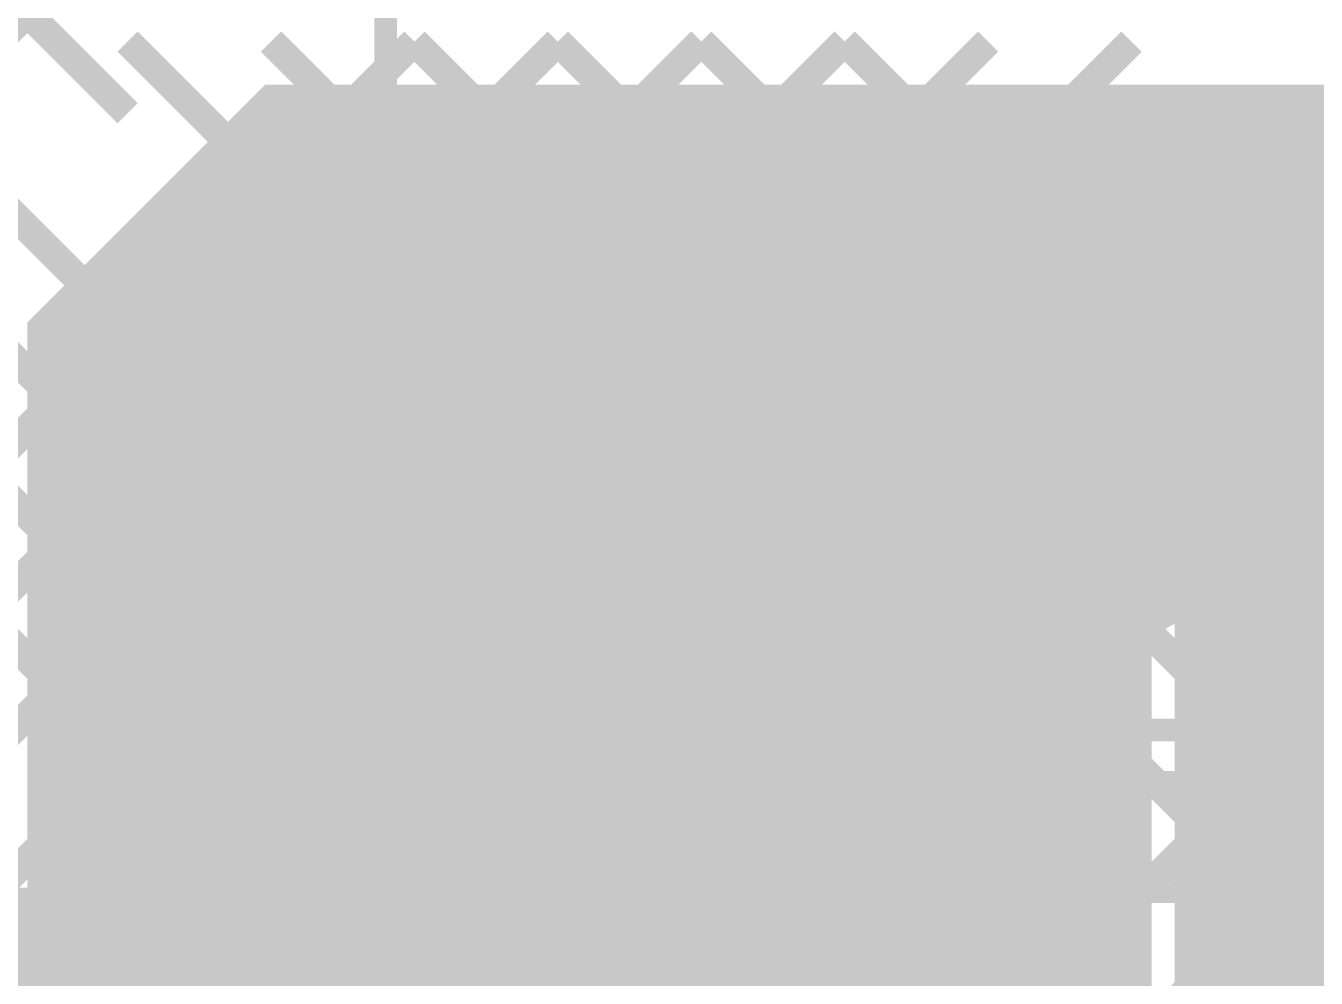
# Model space of a CAD drawing. Extents: x -5 to 112, y -62 to 71.
# Drawn here: x 10.53 to 21.96, y 7.58 to 16.01 of the extents above; entities that cross this region are included whole.
import ezdxf

# ---------------------------------------------------------------- set-up
doc = ezdxf.new("R2010")
doc.units = 0
doc.header["$MEASUREMENT"] = 0
doc.layers.get('0').update_dxf_attribs({"linetype": 'CONTINUOUS'})
for name, color, linetype in [('25-336-0_BOT', 7, 'CONTINUOUS'), ('25-336-0_DRD', 7, 'CONTINUOUS'), ('25-336-0_DRL', 2, 'CONTINUOUS'), ('25-336-0_IN1', 4, 'CONTINUOUS'), ('25-336-0_IN2', 3, 'CONTINUOUS'), ('25-336-0_SMB', 5, 'CONTINUOUS'), ('25-336-0_SMT', 10, 'CONTINUOUS'), ('25-336-0_SPT', 14, 'CONTINUOUS'), ('25-336-0_SST', 9, 'CONTINUOUS'), ('25-336-0_TOP', 12, 'CONTINUOUS'), ('THRUHOLE_TAP', 8, 'CONTINUOUS')]:
    doc.layers.add(name, color=color, linetype=linetype)

# ---------------------------------------------------------------- blocks, each defined once
blk = doc.blocks.new('ROUND_58')
at = {"const_width": 0.35052}
blk.add_lwpolyline([(-0.17526, 0, 1), (0.17526, 0, 1)], format="xyb", close=True, dxfattribs=at)
blk = doc.blocks.new('ROUND_79')
at = {"const_width": 0.10033}
blk.add_lwpolyline([(-0.050164, 0, 1), (0.050164, 0, 1)], format="xyb", close=True, dxfattribs=at)
blk = doc.blocks.new('RECTANGLE_36')
blk.add_solid([(2.49936, 1.69926), (2.49936, -1.69926), (-2.49936, 1.69926), (-2.49936, -1.69926)])
blk = doc.blocks.new('ROUND_73')
at = {"const_width": 0.10033}
blk.add_lwpolyline([(-0.050164, 0, 1), (0.050164, 0, 1)], format="xyb", close=True, dxfattribs=at)

msp = doc.modelspace()

# ---------------------------------------------------------------- linework, layer by layer
at = {"layer": '25-336-0_BOT', "const_width": 0.254}
for points in [[(12.192, 17.907), (7.747, 13.462), (7.747, -3.81), (4.318, -3.81)], [(19.558, 15.367), (12.7, 15.367), (10.668, 13.335), (10.668, 9.398)], [(12.7254, 15.367), (12.7254, 9.271)], [(12.954, 15.367), (12.954, 9.271)], [(13.1826, 15.367), (13.1826, 9.271)], [(13.4112, 15.367), (13.4112, 9.271)], [(13.6398, 15.367), (13.6398, 9.271)], [(13.8684, 15.367), (13.8684, 9.271)], [(14.097, 15.367), (14.097, 9.271)], [(14.3256, 15.367), (14.3256, 9.271)], [(14.5542, 15.367), (14.5542, 9.271)], [(14.7828, 15.367), (14.7828, 9.271)], [(15.0114, 15.367), (15.0114, 9.271)], [(15.24, 15.367), (15.24, 9.271)], [(15.4686, 15.367), (15.4686, 9.271)], [(15.6972, 15.367), (15.6972, 9.271)], [(15.9258, 15.367), (15.9258, 9.271)], [(16.1544, 15.367), (16.1544, 9.271)], [(16.383, 15.367), (16.383, 9.271)], [(16.6116, 15.367), (16.6116, 9.271)], [(16.8402, 15.367), (16.8402, 9.271)], [(17.0688, 15.367), (17.0688, 9.271)], [(17.2974, 15.367), (17.2974, 9.271)], [(17.526, 15.367), (17.526, 9.271)], [(17.7546, 15.367), (17.7546, 9.271)], [(17.9832, 15.367), (17.9832, 9.271)], [(18.2118, 15.367), (18.2118, 9.271)], [(18.4404, 15.367), (18.4404, 9.271)], [(18.669, 15.367), (18.669, 9.271)], [(18.8976, 15.367), (18.8976, 9.271)], [(19.1262, 15.367), (19.1262, 9.271)], [(19.3548, 15.367), (19.3548, 9.271)], [(19.558, 15.367), (19.558, 9.271)], [(32.512, 15.367), (20.828, 15.367), (20.828, 7.874)], [(21.0566, 15.367), (21.0566, 7.747)], [(21.2852, 15.367), (21.2852, 7.747)], [(21.5138, 15.367), (21.5138, 7.747)], [(21.7424, 15.367), (21.7424, 7.747)], [(21.971, 15.367), (21.971, 7.747)], [(19.558, 15.2146), (12.5476, 15.2146)], [(32.512, 15.2908), (20.828, 15.2908)], [(12.4968, 15.1638), (12.4968, 9.271)], [(19.558, 14.986), (12.319, 14.986)], [(32.512, 15.0622), (20.828, 15.0622)], [(12.2682, 14.9352), (12.2682, 9.271)], [(19.558, 14.7574), (12.0904, 14.7574)], [(32.512, 14.8336), (20.828, 14.8336)], [(12.0396, 14.7066), (12.0396, 9.271)], [(19.558, 14.5288), (11.8618, 14.5288)], [(32.512, 14.605), (20.828, 14.605)], [(11.811, 14.478), (11.811, 9.271)], [(19.558, 14.3002), (11.6332, 14.3002)], [(32.512, 14.3764), (20.828, 14.3764)], [(11.5824, 14.2494), (11.5824, 9.271)], [(19.558, 14.0716), (11.4046, 14.0716)], [(32.512, 14.1478), (20.828, 14.1478)], [(11.3538, 14.0208), (11.3538, 9.271)], [(19.558, 13.843), (11.176, 13.843)], [(32.512, 13.9192), (20.828, 13.9192)], [(11.1252, 13.7922), (11.1252, 9.271)], [(19.558, 13.6144), (10.9474, 13.6144)], [(32.512, 13.6906), (20.828, 13.6906)], [(10.8966, 13.5636), (10.8966, 9.271)], [(19.558, 13.3858), (10.7188, 13.3858)], [(32.512, 13.462), (20.828, 13.462)], [(19.558, 13.1572), (10.668, 13.1572)], [(32.512, 13.2334), (20.828, 13.2334)], [(19.558, 12.9286), (10.668, 12.9286)], [(32.512, 13.0048), (20.828, 13.0048)], [(19.558, 12.7), (10.668, 12.7)], [(32.512, 12.7762), (20.828, 12.7762)], [(19.558, 12.4714), (10.668, 12.4714)], [(32.512, 12.5476), (20.828, 12.5476)], [(19.558, 12.2428), (10.668, 12.2428)], [(32.512, 12.319), (20.828, 12.319)], [(19.558, 12.0142), (10.668, 12.0142)], [(32.512, 12.0904), (20.828, 12.0904)], [(19.558, 11.7856), (10.668, 11.7856)], [(32.512, 11.8618), (20.828, 11.8618)], [(19.558, 11.557), (10.668, 11.557)], [(32.512, 11.6332), (20.828, 11.6332)], [(19.558, 11.3284), (10.668, 11.3284)], [(32.512, 11.4046), (20.828, 11.4046)], [(19.558, 11.0998), (10.668, 11.0998)], [(32.512, 11.176), (20.828, 11.176)], [(19.558, 10.8712), (10.668, 10.8712)], [(32.512, 10.9474), (20.828, 10.9474)], [(19.558, 10.6426), (10.668, 10.6426)], [(32.512, 10.7188), (20.828, 10.7188)], [(19.558, 10.414), (10.668, 10.414)], [(32.512, 10.4902), (20.828, 10.4902)], [(19.558, 10.1854), (10.668, 10.1854)], [(32.512, 10.2616), (20.828, 10.2616)], [(19.558, 9.9568), (10.668, 9.9568)], [(32.512, 10.033), (20.828, 10.033)], [(19.558, 9.7282), (10.668, 9.7282)], [(32.512, 9.8044), (20.828, 9.8044)], [(19.558, 9.4996), (10.668, 9.4996)], [(32.512, 9.5758), (20.828, 9.5758)], [(10.668, 9.398), (10.668, 9.271)], [(19.558, 9.271), (10.668, 9.271)], [(32.512, 9.3472), (20.828, 9.3472)], [(32.512, 9.1186), (20.828, 9.1186)], [(32.512, 8.89), (20.828, 8.89)], [(32.512, 8.6614), (20.828, 8.6614)], [(32.512, 8.4328), (20.828, 8.4328)], [(32.512, 8.2042), (20.828, 8.2042)], [(32.512, 7.9756), (20.828, 7.9756)], [(20.828, 7.874), (20.828, 7.747)], [(32.512, 7.747), (20.828, 7.747)]]:
    msp.add_lwpolyline(points, dxfattribs=at)
at = {"layer": '25-336-0_DRD', "const_width": 0.254}
for points in [[(11.43, 15.24), (8.89, 17.78)], [(13.97, 15.875), (11.43, 13.335)], [(13.97, 13.335), (11.43, 15.875)], [(15.24, 15.875), (12.7, 13.335)], [(15.24, 13.335), (12.7, 15.875)], [(16.51, 15.875), (13.97, 13.335)], [(16.51, 13.335), (13.97, 15.875)], [(17.78, 15.875), (15.24, 13.335)], [(17.78, 13.335), (15.24, 15.875)], [(19.05, 15.875), (16.51, 13.335)], [(19.05, 13.335), (16.51, 15.875)], [(20.32, 15.875), (17.78, 13.335)], [(20.32, 13.335), (17.78, 15.875)], [(12.7, 14.605), (10.16, 12.065)], [(12.7, 12.065), (10.16, 14.605)], [(20.32, 14.605), (17.78, 12.065)], [(20.32, 12.065), (17.78, 14.605)], [(12.7, 13.335), (10.16, 10.795)], [(12.7, 10.795), (10.16, 13.335)], [(20.32, 13.335), (17.78, 10.795)], [(20.32, 10.795), (17.78, 13.335)], [(12.7, 12.065), (10.16, 9.525)], [(12.7, 9.525), (10.16, 12.065)], [(20.32, 12.065), (17.78, 9.525)], [(20.32, 9.525), (17.78, 12.065)], [(12.7, 10.795), (10.16, 8.255)], [(12.7, 8.255), (10.16, 10.795)], [(13.97, 10.795), (11.43, 8.255)], [(13.97, 8.255), (11.43, 10.795)], [(15.24, 10.795), (12.7, 8.255)], [(15.24, 8.255), (12.7, 10.795)], [(16.51, 10.795), (13.97, 8.255)], [(16.51, 8.255), (13.97, 10.795)], [(17.78, 10.795), (15.24, 8.255)], [(17.78, 8.255), (15.24, 10.795)], [(19.05, 10.795), (16.51, 8.255)], [(19.05, 8.255), (16.51, 10.795)], [(20.32, 10.795), (17.78, 8.255)], [(20.32, 8.255), (17.78, 10.795)], [(22.86, 10.795), (20.32, 8.255)], [(22.86, 8.255), (20.32, 10.795)], [(24.13, 10.795), (21.59, 8.255)], [(24.13, 8.255), (21.59, 10.795)], [(22.86, 9.525), (20.32, 6.985)], [(22.86, 6.985), (20.32, 9.525)], [(24.13, 9.525), (21.59, 6.985)], [(24.13, 6.985), (21.59, 9.525)]]:
    msp.add_lwpolyline(points, dxfattribs=at)
at = {"layer": '25-336-0_IN1', "const_width": 0.254}
for points in [[(12.192, 17.907), (7.747, 13.462)], [(12.7, 15.367), (10.668, 13.335)], [(27.432, 15.367), (12.7, 15.367)], [(12.7254, 15.367), (12.7254, 4.44754)], [(12.954, 15.367), (12.954, 4.5466)], [(13.1826, 15.367), (13.1826, 4.6228)], [(13.4112, 15.367), (13.4112, 4.67868)], [(13.6398, 15.367), (13.6398, 4.71424)], [(13.8684, 15.367), (13.8684, 4.73202)], [(14.097, 15.367), (14.097, 4.73202)], [(14.3256, 15.367), (14.3256, 4.7117)], [(14.5542, 15.367), (14.5542, 4.6736)], [(14.7828, 15.367), (14.7828, 4.61264)], [(15.0114, 15.367), (15.0114, 4.5339)], [(15.24, 15.367), (15.24, 4.4323)], [(15.4686, 15.367), (15.4686, 4.30276)], [(15.6972, 15.367), (15.6972, 4.14274)], [(15.9258, 15.367), (15.9258, 3.94716)], [(16.1544, 15.367), (16.1544, 3.69824)], [(16.383, 15.367), (16.383, 3.37566)], [(16.6116, 15.367), (16.6116, 2.91084)], [(16.8402, 15.367), (16.8402, -3.81)], [(17.0688, 15.367), (17.0688, -3.81)], [(17.2974, 15.367), (17.2974, -3.81)], [(17.526, 15.367), (17.526, -3.81)], [(17.7546, 15.367), (17.7546, -3.81)], [(17.9832, 15.367), (17.9832, -3.81)], [(18.2118, 15.367), (18.2118, -3.81)], [(18.4404, 15.367), (18.4404, -3.81)], [(18.669, 15.367), (18.669, -3.81)], [(18.8976, 15.367), (18.8976, -3.81)], [(19.1262, 15.367), (19.1262, -3.81)], [(19.3548, 15.367), (19.3548, -3.81)], [(19.5834, 15.367), (19.5834, -3.81)], [(19.812, 15.367), (19.812, -3.81)], [(20.0406, 15.367), (20.0406, -3.81)], [(20.2692, 15.367), (20.2692, -3.81)], [(20.4978, 15.367), (20.4978, 10.72896)], [(20.7264, 15.367), (20.7264, 10.8585)], [(20.955, 15.367), (20.955, 10.8712)], [(21.1836, 15.367), (21.1836, 10.8712)], [(21.4122, 15.367), (21.4122, 10.8712)], [(21.6408, 15.367), (21.6408, 10.8712)], [(21.8694, 15.367), (21.8694, 10.8712)], [(101.35362, 15.1638), (12.4968, 15.1638)], [(12.4968, 15.1638), (12.4968, 4.32308)], [(101.23678, 14.9352), (12.2682, 14.9352)], [(12.2682, 14.9352), (12.2682, 4.16814)], [(101.17074, 14.7066), (12.0396, 14.7066)], [(12.0396, 14.7066), (12.0396, 3.97764)], [(101.14534, 14.478), (11.811, 14.478)], [(11.811, 14.478), (11.811, 3.73634)], [(11.5824, 14.2494), (11.5824, 3.429)], [(101.16058, 14.2494), (11.5824, 14.2494)], [(101.21646, 14.0208), (11.3538, 14.0208)], [(11.3538, 14.0208), (11.3538, 2.98958)], [(11.1252, 13.7922), (11.1252, -3.81)], [(101.3206, 13.7922), (11.1252, 13.7922)], [(10.8966, 13.5636), (10.8966, -3.81)], [(101.48316, 13.5636), (10.8966, 13.5636)], [(10.668, 13.335), (10.668, 9.398)], [(101.74986, 13.335), (10.668, 13.335)], [(110.49, 13.1064), (10.668, 13.1064)], [(110.49, 12.8778), (10.668, 12.8778)], [(110.49, 12.6492), (10.668, 12.6492)], [(110.49, 12.4206), (10.668, 12.4206)], [(102.00132, 12.192), (10.668, 12.192)], [(101.61524, 11.9634), (10.668, 11.9634)], [(101.40188, 11.7348), (10.668, 11.7348)], [(59.2074, 11.5062), (10.668, 11.5062)], [(58.79846, 11.2776), (10.668, 11.2776)], [(58.56986, 11.049), (10.668, 11.049)], [(32.512, 10.8712), (20.828, 10.8712)], [(20.61718, 10.8204), (10.668, 10.8204)], [(20.40636, 10.5918), (10.668, 10.5918)], [(20.3708, 10.414), (20.3708, 3.556)], [(20.828, 10.414), (20.828, 3.556)], [(32.512, 10.414), (20.828, 10.414)], [(21.0566, 10.414), (21.0566, 3.175)], [(21.2852, 10.414), (21.2852, 3.175)], [(21.5138, 10.414), (21.5138, 3.175)], [(21.7424, 10.414), (21.7424, 3.175)], [(21.971, 10.414), (21.971, 3.175)], [(20.3708, 10.3632), (10.668, 10.3632)], [(32.512, 10.2616), (20.828, 10.2616)], [(20.3708, 10.1346), (10.668, 10.1346)], [(32.512, 10.033), (20.828, 10.033)], [(20.3708, 9.906), (10.668, 9.906)], [(32.512, 9.8044), (20.828, 9.8044)], [(20.3708, 9.6774), (10.668, 9.6774)], [(32.512, 9.5758), (20.828, 9.5758)], [(20.3708, 9.4488), (10.668, 9.4488)], [(10.668, 9.398), (10.668, -3.81)], [(32.512, 9.3472), (20.828, 9.3472)], [(20.3708, 9.2202), (10.668, 9.2202)], [(32.512, 9.1186), (20.828, 9.1186)], [(20.3708, 8.9916), (10.668, 8.9916)], [(32.512, 8.89), (20.828, 8.89)], [(20.3708, 8.763), (10.668, 8.763)], [(32.512, 8.6614), (20.828, 8.6614)], [(20.3708, 8.5344), (10.668, 8.5344)], [(32.512, 8.4328), (20.828, 8.4328)], [(20.3708, 8.3058), (10.668, 8.3058)], [(32.512, 8.2042), (20.828, 8.2042)], [(20.3708, 8.0772), (10.668, 8.0772)], [(32.512, 7.9756), (20.828, 7.9756)], [(20.3708, 7.8486), (10.668, 7.8486)], [(32.512, 7.747), (20.828, 7.747)], [(20.3708, 7.62), (10.668, 7.62)], [(32.512, 7.5184), (20.828, 7.5184)]]:
    msp.add_lwpolyline(points, dxfattribs=at)
msp.add_lwpolyline([(20.828, 10.8712, 0.4142136), (20.3708, 10.414)], format="xyb", dxfattribs=at)
at = {"layer": '25-336-0_IN2', "const_width": 0.254}
for points in [[(12.192, 17.907), (7.747, 13.462)], [(12.7, 15.367), (10.668, 13.335)], [(27.432, 15.367), (12.7, 15.367)], [(12.7254, 15.367), (12.7254, 4.44754)], [(12.954, 15.367), (12.954, 4.5466)], [(13.1826, 15.367), (13.1826, 4.6228)], [(13.4112, 15.367), (13.4112, 4.67868)], [(13.6398, 15.367), (13.6398, 4.71424)], [(13.8684, 15.367), (13.8684, 4.73202)], [(14.097, 15.367), (14.097, 4.73202)], [(14.3256, 15.367), (14.3256, 4.7117)], [(14.5542, 15.367), (14.5542, 4.6736)], [(14.7828, 15.367), (14.7828, 4.61264)], [(15.0114, 15.367), (15.0114, 4.5339)], [(15.24, 15.367), (15.24, 4.4323)], [(15.4686, 15.367), (15.4686, 4.30276)], [(15.6972, 15.367), (15.6972, 4.14274)], [(15.9258, 15.367), (15.9258, 3.94716)], [(16.1544, 15.367), (16.1544, 3.69824)], [(16.383, 15.367), (16.383, 3.37566)], [(16.6116, 15.367), (16.6116, 2.91084)], [(16.8402, 15.367), (16.8402, -3.81)], [(17.0688, 15.367), (17.0688, -3.81)], [(17.2974, 15.367), (17.2974, -3.81)], [(17.526, 15.367), (17.526, -3.81)], [(17.7546, 15.367), (17.7546, -3.81)], [(17.9832, 15.367), (17.9832, -3.81)], [(18.2118, 15.367), (18.2118, -3.81)], [(18.4404, 15.367), (18.4404, -3.81)], [(18.669, 15.367), (18.669, -3.81)], [(18.8976, 15.367), (18.8976, -3.81)], [(19.1262, 15.367), (19.1262, -3.81)], [(19.3548, 15.367), (19.3548, -3.81)], [(19.5834, 15.367), (19.5834, -3.81)], [(19.812, 15.367), (19.812, -3.81)], [(20.0406, 15.367), (20.0406, -3.81)], [(20.2692, 15.367), (20.2692, -3.81)], [(20.4978, 15.367), (20.4978, 10.85596)], [(20.7264, 15.367), (20.7264, 10.9855)], [(20.955, 15.367), (20.955, 10.9982)], [(21.1836, 15.367), (21.1836, 10.9982)], [(21.4122, 15.367), (21.4122, 10.9982)], [(21.6408, 15.367), (21.6408, 10.9982)], [(21.8694, 15.367), (21.8694, 10.9982)], [(101.35362, 15.1638), (12.4968, 15.1638)], [(12.4968, 15.1638), (12.4968, 4.32308)], [(101.23678, 14.9352), (12.2682, 14.9352)], [(12.2682, 14.9352), (12.2682, 4.16814)], [(101.17074, 14.7066), (12.0396, 14.7066)], [(12.0396, 14.7066), (12.0396, 3.97764)], [(101.14534, 14.478), (11.811, 14.478)], [(11.811, 14.478), (11.811, 3.73634)], [(101.16058, 14.2494), (11.5824, 14.2494)], [(11.5824, 14.2494), (11.5824, 3.429)], [(101.21646, 14.0208), (11.3538, 14.0208)], [(11.3538, 14.0208), (11.3538, 2.98958)], [(101.3206, 13.7922), (11.1252, 13.7922)], [(11.1252, 13.7922), (11.1252, -3.81)], [(10.8966, 13.5636), (10.8966, -3.81)], [(101.48316, 13.5636), (10.8966, 13.5636)], [(10.668, 13.335), (10.668, 9.144)], [(101.74986, 13.335), (10.668, 13.335)], [(110.49, 13.1064), (10.668, 13.1064)], [(110.49, 12.8778), (10.668, 12.8778)], [(110.49, 12.6492), (10.668, 12.6492)], [(110.49, 12.4206), (10.668, 12.4206)], [(102.00132, 12.192), (10.668, 12.192)], [(101.61524, 11.9634), (10.668, 11.9634)], [(101.40188, 11.7348), (10.668, 11.7348)], [(59.2074, 11.5062), (10.668, 11.5062)], [(58.79846, 11.2776), (10.668, 11.2776)], [(58.56986, 11.049), (10.668, 11.049)], [(32.512, 10.9982), (20.828, 10.9982)], [(20.46478, 10.8204), (10.668, 10.8204)], [(20.37334, 10.5918), (10.668, 10.5918)], [(20.3708, 10.541), (20.3708, 3.556)], [(20.828, 10.541), (20.828, 3.556)], [(32.512, 10.541), (20.828, 10.541)], [(21.0566, 10.541), (21.0566, 3.175)], [(21.2852, 10.541), (21.2852, 3.175)], [(21.5138, 10.541), (21.5138, 3.175)], [(21.7424, 10.541), (21.7424, 3.175)], [(21.971, 10.541), (21.971, 3.175)], [(32.512, 10.4902), (20.828, 10.4902)], [(20.3708, 10.3632), (10.668, 10.3632)], [(32.512, 10.2616), (20.828, 10.2616)], [(20.3708, 10.1346), (10.668, 10.1346)], [(32.512, 10.033), (20.828, 10.033)], [(20.3708, 9.906), (10.668, 9.906)], [(32.512, 9.8044), (20.828, 9.8044)], [(20.3708, 9.6774), (10.668, 9.6774)], [(32.512, 9.5758), (20.828, 9.5758)], [(20.3708, 9.4488), (10.668, 9.4488)], [(32.512, 9.3472), (20.828, 9.3472)], [(20.3708, 9.2202), (10.668, 9.2202)], [(10.668, 9.144), (10.668, -3.81)], [(32.512, 9.1186), (20.828, 9.1186)], [(20.3708, 8.9916), (10.668, 8.9916)], [(32.512, 8.89), (20.828, 8.89)], [(20.3708, 8.763), (10.668, 8.763)], [(32.512, 8.6614), (20.828, 8.6614)], [(20.3708, 8.5344), (10.668, 8.5344)], [(32.512, 8.4328), (20.828, 8.4328)], [(20.3708, 8.3058), (10.668, 8.3058)], [(32.512, 8.2042), (20.828, 8.2042)], [(20.3708, 8.0772), (10.668, 8.0772)], [(32.512, 7.9756), (20.828, 7.9756)], [(20.3708, 7.8486), (10.668, 7.8486)], [(32.512, 7.747), (20.828, 7.747)], [(20.3708, 7.62), (10.668, 7.62)], [(32.512, 7.5184), (20.828, 7.5184)]]:
    msp.add_lwpolyline(points, dxfattribs=at)
msp.add_lwpolyline([(20.828, 10.9982, 0.4142136), (20.3708, 10.541)], format="xyb", dxfattribs=at)
at = {"layer": '25-336-0_SMB', "const_width": 0.254}
for points in [[(19.304, 14.986), (12.827, 14.986), (11.049, 13.208), (11.049, 9.652)], [(12.9794, 14.986), (12.9794, 9.652)], [(13.208, 14.986), (13.208, 9.652)], [(13.4366, 14.986), (13.4366, 9.652)], [(13.6652, 14.986), (13.6652, 9.652)], [(13.8938, 14.986), (13.8938, 9.652)], [(14.1224, 14.986), (14.1224, 9.652)], [(14.351, 14.986), (14.351, 9.652)], [(14.5796, 14.986), (14.5796, 9.652)], [(14.8082, 14.986), (14.8082, 9.652)], [(15.0368, 14.986), (15.0368, 9.652)], [(15.2654, 14.986), (15.2654, 9.652)], [(15.494, 14.986), (15.494, 9.652)], [(15.7226, 14.986), (15.7226, 9.652)], [(15.9512, 14.986), (15.9512, 9.652)], [(16.1798, 14.986), (16.1798, 9.652)], [(16.4084, 14.986), (16.4084, 9.652)], [(16.637, 14.986), (16.637, 9.652)], [(16.8656, 14.986), (16.8656, 9.652)], [(17.0942, 14.986), (17.0942, 9.652)], [(17.3228, 14.986), (17.3228, 9.652)], [(17.5514, 14.986), (17.5514, 9.652)], [(17.78, 14.986), (17.78, 9.652)], [(18.0086, 14.986), (18.0086, 9.652)], [(18.2372, 14.986), (18.2372, 9.652)], [(18.4658, 14.986), (18.4658, 9.652)], [(18.6944, 14.986), (18.6944, 9.652)], [(18.923, 14.986), (18.923, 9.652)], [(19.1516, 14.986), (19.1516, 9.652)], [(19.304, 14.986), (19.304, 9.652)], [(12.7508, 14.9098), (12.7508, 9.652)], [(21.336, 14.859), (21.336, 8.128)], [(32.004, 14.859), (21.336, 14.859)], [(32.004, 14.859), (32.004, 8.128), (21.336, 8.128)], [(21.4376, 14.859), (21.4376, 8.128)], [(21.6662, 14.859), (21.6662, 8.128)], [(21.8948, 14.859), (21.8948, 8.128)], [(19.304, 14.7828), (12.6238, 14.7828)], [(12.5222, 14.6812), (12.5222, 9.652)], [(32.004, 14.6304), (21.336, 14.6304)], [(19.304, 14.5542), (12.3952, 14.5542)], [(12.2936, 14.4526), (12.2936, 9.652)], [(32.004, 14.4018), (21.336, 14.4018)], [(19.304, 14.3256), (12.1666, 14.3256)], [(12.065, 14.224), (12.065, 9.652)], [(32.004, 14.1732), (21.336, 14.1732)], [(19.304, 14.097), (11.938, 14.097)], [(11.8364, 13.9954), (11.8364, 9.652)], [(32.004, 13.9446), (21.336, 13.9446)], [(19.304, 13.8684), (11.7094, 13.8684)], [(11.6078, 13.7668), (11.6078, 9.652)], [(32.004, 13.716), (21.336, 13.716)], [(19.304, 13.6398), (11.4808, 13.6398)], [(11.3792, 13.5382), (11.3792, 9.652)], [(32.004, 13.4874), (21.336, 13.4874)], [(19.304, 13.4112), (11.2522, 13.4112)], [(11.1506, 13.3096), (11.1506, 9.652)], [(32.004, 13.2588), (21.336, 13.2588)], [(19.304, 13.1826), (11.049, 13.1826)], [(32.004, 13.0302), (21.336, 13.0302)], [(19.304, 12.954), (11.049, 12.954)], [(32.004, 12.8016), (21.336, 12.8016)], [(19.304, 12.7254), (11.049, 12.7254)], [(32.004, 12.573), (21.336, 12.573)], [(19.304, 12.4968), (11.049, 12.4968)], [(32.004, 12.3444), (21.336, 12.3444)], [(19.304, 12.2682), (11.049, 12.2682)], [(32.004, 12.1158), (21.336, 12.1158)], [(19.304, 12.0396), (11.049, 12.0396)], [(32.004, 11.8872), (21.336, 11.8872)], [(19.304, 11.811), (11.049, 11.811)], [(32.004, 11.6586), (21.336, 11.6586)], [(19.304, 11.5824), (11.049, 11.5824)], [(32.004, 11.43), (21.336, 11.43)], [(19.304, 11.3538), (11.049, 11.3538)], [(32.004, 11.2014), (21.336, 11.2014)], [(19.304, 11.1252), (11.049, 11.1252)], [(32.004, 10.9728), (21.336, 10.9728)], [(19.304, 10.8966), (11.049, 10.8966)], [(32.004, 10.7442), (21.336, 10.7442)], [(19.304, 10.668), (11.049, 10.668)], [(32.004, 10.5156), (21.336, 10.5156)], [(19.304, 10.4394), (11.049, 10.4394)], [(32.004, 10.287), (21.336, 10.287)], [(19.304, 10.2108), (11.049, 10.2108)], [(32.004, 10.0584), (21.336, 10.0584)], [(19.304, 9.9822), (11.049, 9.9822)], [(32.004, 9.8298), (21.336, 9.8298)], [(19.304, 9.7536), (11.049, 9.7536)], [(19.304, 9.652), (11.049, 9.652)], [(32.004, 9.6012), (21.336, 9.6012)], [(32.004, 9.3726), (21.336, 9.3726)], [(32.004, 9.144), (21.336, 9.144)], [(32.004, 8.9154), (21.336, 8.9154)], [(32.004, 8.6868), (21.336, 8.6868)], [(32.004, 8.4582), (21.336, 8.4582)], [(32.004, 8.2296), (21.336, 8.2296)]]:
    msp.add_lwpolyline(points, dxfattribs=at)
at = {"layer": '25-336-0_SMT', "const_width": 0.254}
for points in [[(12.954, 14.986), (11.303, 13.335)], [(19.304, 14.986), (19.304, 9.525), (11.303, 9.525)], [(19.304, 14.986), (12.954, 14.986)], [(13.0048, 14.986), (13.0048, 9.525)], [(13.2334, 14.986), (13.2334, 9.525)], [(13.462, 14.986), (13.462, 9.525)], [(13.6906, 14.986), (13.6906, 9.525)], [(13.9192, 14.986), (13.9192, 9.525)], [(14.1478, 14.986), (14.1478, 9.525)], [(14.3764, 14.986), (14.3764, 9.525)], [(14.605, 14.986), (14.605, 9.525)], [(14.8336, 14.986), (14.8336, 9.525)], [(15.0622, 14.986), (15.0622, 9.525)], [(15.2908, 14.986), (15.2908, 9.525)], [(15.5194, 14.986), (15.5194, 9.525)], [(15.748, 14.986), (15.748, 9.525)], [(15.9766, 14.986), (15.9766, 9.525)], [(16.2052, 14.986), (16.2052, 9.525)], [(16.4338, 14.986), (16.4338, 9.525)], [(16.6624, 14.986), (16.6624, 9.525)], [(16.891, 14.986), (16.891, 9.525)], [(17.1196, 14.986), (17.1196, 9.525)], [(17.3482, 14.986), (17.3482, 9.525)], [(17.5768, 14.986), (17.5768, 9.525)], [(17.8054, 14.986), (17.8054, 9.525)], [(18.034, 14.986), (18.034, 9.525)], [(18.2626, 14.986), (18.2626, 9.525)], [(18.4912, 14.986), (18.4912, 9.525)], [(18.7198, 14.986), (18.7198, 9.525)], [(18.9484, 14.986), (18.9484, 9.525)], [(19.177, 14.986), (19.177, 9.525)], [(19.304, 14.8844), (12.8524, 14.8844)], [(28.956, 14.859), (21.336, 14.859), (21.336, 6.604)], [(21.4376, 14.859), (21.4376, 3.556)], [(21.6662, 14.859), (21.6662, 3.556)], [(21.8948, 14.859), (21.8948, 3.556)], [(12.7762, 14.8082), (12.7762, 9.525)], [(19.304, 14.6558), (12.6238, 14.6558)], [(28.956, 14.6304), (21.336, 14.6304)], [(12.5476, 14.5796), (12.5476, 9.525)], [(19.304, 14.4272), (12.3952, 14.4272)], [(28.956, 14.4018), (21.336, 14.4018)], [(12.319, 14.351), (12.319, 9.525)], [(19.304, 14.1986), (12.1666, 14.1986)], [(28.956, 14.1732), (21.336, 14.1732)], [(12.0904, 14.1224), (12.0904, 9.525)], [(19.304, 13.97), (11.938, 13.97)], [(28.956, 13.9446), (21.336, 13.9446)], [(11.8618, 13.8938), (11.8618, 9.525)], [(19.304, 13.7414), (11.7094, 13.7414)], [(28.956, 13.716), (21.336, 13.716)], [(11.6332, 13.6652), (11.6332, 9.525)], [(19.304, 13.5128), (11.4808, 13.5128)], [(28.956, 13.4874), (21.336, 13.4874)], [(11.4046, 13.4366), (11.4046, 9.525)], [(11.303, 13.335), (11.303, 9.525)], [(19.304, 13.2842), (11.303, 13.2842)], [(28.956, 13.2588), (21.336, 13.2588)], [(19.304, 13.0556), (11.303, 13.0556)], [(28.956, 13.0302), (21.336, 13.0302)], [(19.304, 12.827), (11.303, 12.827)], [(28.956, 12.8016), (21.336, 12.8016)], [(19.304, 12.5984), (11.303, 12.5984)], [(28.956, 12.573), (21.336, 12.573)], [(19.304, 12.3698), (11.303, 12.3698)], [(28.956, 12.3444), (21.336, 12.3444)], [(19.304, 12.1412), (11.303, 12.1412)], [(28.956, 12.1158), (21.336, 12.1158)], [(19.304, 11.9126), (11.303, 11.9126)], [(28.956, 11.8872), (21.336, 11.8872)], [(19.304, 11.684), (11.303, 11.684)], [(28.956, 11.6586), (21.336, 11.6586)], [(19.304, 11.4554), (11.303, 11.4554)], [(28.956, 11.43), (21.336, 11.43)], [(19.304, 11.2268), (11.303, 11.2268)], [(28.956, 11.2014), (21.336, 11.2014)], [(19.304, 10.9982), (11.303, 10.9982)], [(32.131, 10.9728), (21.336, 10.9728)], [(19.304, 10.7696), (11.303, 10.7696)], [(32.131, 10.7442), (21.336, 10.7442)], [(19.304, 10.541), (11.303, 10.541)], [(32.131, 10.5156), (21.336, 10.5156)], [(19.304, 10.3124), (11.303, 10.3124)], [(32.131, 10.287), (21.336, 10.287)], [(19.304, 10.0838), (11.303, 10.0838)], [(32.131, 10.0584), (21.336, 10.0584)], [(19.304, 9.8552), (11.303, 9.8552)], [(32.131, 9.8298), (21.336, 9.8298)], [(19.304, 9.6266), (11.303, 9.6266)], [(32.131, 9.6012), (21.336, 9.6012)], [(32.131, 9.3726), (21.336, 9.3726)], [(32.131, 9.144), (21.336, 9.144)], [(32.131, 8.9154), (21.336, 8.9154)], [(32.131, 8.6868), (21.336, 8.6868)], [(32.131, 8.4582), (21.336, 8.4582)], [(32.131, 8.2296), (21.336, 8.2296)], [(32.131, 8.001), (21.336, 8.001)], [(32.131, 7.7724), (21.336, 7.7724)], [(32.131, 7.5438), (21.336, 7.5438)]]:
    msp.add_lwpolyline(points, dxfattribs=at)
at = {"layer": '25-336-0_SST'}
for points, const_width in [([(13.716, 14.224), (13.716, 17.526)], 0.20066), ([(26.924, 10.287), (26.924, 9.779), (13.716, 9.779), (13.716, 10.287)], 0.20066), ([(19.72818, 8.92302), (19.72818, 9.33958), (20.74418, 9.33958)], 0.1524), ([(19.72818, 8.2042), (19.72818, 8.44042)], 0.1524), ([(19.72818, 8.32358), (20.74418, 8.32358), (20.574, 8.44042)], 0.1524), ([(10.07364, 8.1026), (12.7381, 6.08076)], 0.1524), ([(14.38402, 7.9375), (15.75816, 4.28752)], 0.1524), ([(13.54074, 6.47954), (13.41628, 7.7597)], 0.1524), ([(17.21104, 4.55422), (17.42948, 7.7597)], 0.1524), ([(18.43024, 7.7597), (18.72996, 2.69494), (34.61004, 2.69494), (34.90976, 7.7597)], 0.1524)]:
    msp.add_lwpolyline(points, dxfattribs=dict(at, const_width=const_width))
at = {"layer": '25-336-0_SST', "const_width": 0.1524}
for points in [[(13.91412, 8.26008, 0.4142136), (13.41374, 7.7597)], [(14.38402, 7.9375, 0.3118223), (13.91412, 8.26262)], [(17.92986, 8.26008, 0.4142136), (17.42948, 7.7597)], [(18.43024, 7.7597, 0.4142136), (17.92986, 8.26008)]]:
    msp.add_lwpolyline(points, format="xyb", dxfattribs=at)
at = {"layer": '25-336-0_TOP', "const_width": 0.254}
for points in [[(12.319, 17.907), (6.858, 12.446)], [(10.4902, 16.0782), (-4.064, 16.0782)], [(12.7, 15.367), (10.668, 13.335)], [(19.558, 15.367), (19.558, 9.271), (10.668, 9.271)], [(19.558, 15.367), (12.7, 15.367)], [(12.7254, 15.367), (12.7254, 9.271)], [(12.954, 15.367), (12.954, 9.271)], [(13.1826, 15.367), (13.1826, 9.271)], [(13.4112, 15.367), (13.4112, 9.271)], [(13.6398, 15.367), (13.6398, 9.271)], [(13.8684, 15.367), (13.8684, 9.271)], [(14.097, 15.367), (14.097, 9.271)], [(14.3256, 15.367), (14.3256, 9.271)], [(14.5542, 15.367), (14.5542, 9.271)], [(14.7828, 15.367), (14.7828, 9.271)], [(15.0114, 15.367), (15.0114, 9.271)], [(15.24, 15.367), (15.24, 9.271)], [(15.4686, 15.367), (15.4686, 9.271)], [(15.6972, 15.367), (15.6972, 9.271)], [(15.9258, 15.367), (15.9258, 9.271)], [(16.1544, 15.367), (16.1544, 9.271)], [(16.383, 15.367), (16.383, 9.271)], [(16.6116, 15.367), (16.6116, 9.271)], [(16.8402, 15.367), (16.8402, 9.271)], [(17.0688, 15.367), (17.0688, 9.271)], [(17.2974, 15.367), (17.2974, 9.271)], [(17.526, 15.367), (17.526, 9.271)], [(17.7546, 15.367), (17.7546, 9.271)], [(17.9832, 15.367), (17.9832, 9.271)], [(18.2118, 15.367), (18.2118, 9.271)], [(18.4404, 15.367), (18.4404, 9.271)], [(18.669, 15.367), (18.669, 9.271)], [(18.8976, 15.367), (18.8976, 9.271)], [(19.1262, 15.367), (19.1262, 9.271)], [(19.3548, 15.367), (19.3548, 9.271)], [(29.464, 15.367), (20.828, 15.367), (20.828, 5.588)], [(21.0566, 15.367), (21.0566, 3.302)], [(21.2852, 15.367), (21.2852, 3.302)], [(21.5138, 15.367), (21.5138, 3.302)], [(21.7424, 15.367), (21.7424, 3.302)], [(21.971, 15.367), (21.971, 3.302)], [(19.558, 15.2146), (12.5476, 15.2146)], [(29.464, 15.1892), (20.828, 15.1892)], [(12.4968, 15.1638), (12.4968, 9.271)], [(19.558, 14.986), (12.319, 14.986)], [(29.464, 14.9606), (20.828, 14.9606)], [(12.2682, 14.9352), (12.2682, 9.271)], [(19.558, 14.7574), (12.0904, 14.7574)], [(29.464, 14.732), (20.828, 14.732)], [(12.0396, 14.7066), (12.0396, 9.271)], [(19.558, 14.5288), (11.8618, 14.5288)], [(29.464, 14.5034), (20.828, 14.5034)], [(11.811, 14.478), (11.811, 9.271)], [(19.558, 14.3002), (11.6332, 14.3002)], [(29.464, 14.2748), (20.828, 14.2748)], [(11.5824, 14.2494), (11.5824, 9.271)], [(19.558, 14.0716), (11.4046, 14.0716)], [(29.464, 14.0462), (20.828, 14.0462)], [(11.3538, 14.0208), (11.3538, 9.271)], [(19.558, 13.843), (11.176, 13.843)], [(29.464, 13.8176), (20.828, 13.8176)], [(11.1252, 13.7922), (11.1252, 9.271)], [(19.558, 13.6144), (10.9474, 13.6144)], [(29.464, 13.589), (20.828, 13.589)], [(10.8966, 13.5636), (10.8966, 9.271)], [(19.558, 13.3858), (10.7188, 13.3858)], [(29.464, 13.3604), (20.828, 13.3604)], [(10.668, 13.335), (10.668, 9.398)], [(19.558, 13.1572), (10.668, 13.1572)], [(29.464, 13.1318), (20.828, 13.1318)], [(19.558, 12.9286), (10.668, 12.9286)], [(29.464, 12.9032), (20.828, 12.9032)], [(19.558, 12.7), (10.668, 12.7)], [(29.464, 12.6746), (20.828, 12.6746)], [(19.558, 12.4714), (10.668, 12.4714)], [(29.464, 12.446), (20.828, 12.446)], [(19.558, 12.2428), (10.668, 12.2428)], [(29.464, 12.2174), (20.828, 12.2174)], [(19.558, 12.0142), (10.668, 12.0142)], [(29.464, 11.9888), (20.828, 11.9888)], [(19.558, 11.7856), (10.668, 11.7856)], [(29.464, 11.7602), (20.828, 11.7602)], [(19.558, 11.557), (10.668, 11.557)], [(32.512, 11.5316), (20.828, 11.5316)], [(19.558, 11.3284), (10.668, 11.3284)], [(32.512, 11.303), (20.828, 11.303)], [(19.558, 11.0998), (10.668, 11.0998)], [(32.512, 11.0744), (20.828, 11.0744)], [(19.558, 10.8712), (10.668, 10.8712)], [(32.512, 10.8458), (20.828, 10.8458)], [(19.558, 10.6426), (10.668, 10.6426)], [(32.512, 10.6172), (20.828, 10.6172)], [(19.558, 10.414), (10.668, 10.414)], [(32.512, 10.3886), (20.828, 10.3886)], [(19.558, 10.1854), (10.668, 10.1854)], [(32.512, 10.16), (20.828, 10.16)], [(19.558, 9.9568), (10.668, 9.9568)], [(32.512, 9.9314), (20.828, 9.9314)], [(19.558, 9.7282), (10.668, 9.7282)], [(32.512, 9.7028), (20.828, 9.7028)], [(19.558, 9.4996), (10.668, 9.4996)], [(32.512, 9.4742), (20.828, 9.4742)], [(10.668, 9.398), (10.668, 9.271)], [(32.512, 9.2456), (20.828, 9.2456)], [(32.512, 9.017), (20.828, 9.017)], [(32.512, 8.7884), (20.828, 8.7884)], [(32.512, 8.5598), (20.828, 8.5598)], [(32.512, 8.3312), (20.828, 8.3312)], [(19.05, 8.255), (8.89, 8.255)], [(19.05, 8.2296), (8.89, 8.2296)], [(10.5918, 8.255), (10.5918, -4.445)], [(10.8204, 8.255), (10.8204, -4.445)], [(11.049, 8.255), (11.049, -4.445)], [(11.2776, 8.255), (11.2776, -4.445)], [(11.5062, 8.255), (11.5062, -4.445)], [(11.7348, 8.255), (11.7348, -4.445)], [(11.9634, 8.255), (11.9634, -4.445)], [(12.192, 8.255), (12.192, -4.445)], [(12.4206, 8.255), (12.4206, -4.445)], [(12.6492, 8.255), (12.6492, -4.445)], [(12.8778, 8.255), (12.8778, -4.445)], [(13.1064, 8.255), (13.1064, -4.445)], [(13.335, 8.255), (13.335, -4.445)], [(13.5636, 8.255), (13.5636, -4.445)], [(13.7922, 8.255), (13.7922, -4.445)], [(14.0208, 8.255), (14.0208, -4.445)], [(14.2494, 8.255), (14.2494, -4.445)], [(14.478, 8.255), (14.478, -4.445)], [(14.7066, 8.255), (14.7066, -4.445)], [(14.9352, 8.255), (14.9352, -4.445)], [(15.1638, 8.255), (15.1638, -4.445)], [(15.3924, 8.255), (15.3924, -4.445)], [(15.621, 8.255), (15.621, -4.445)], [(15.8496, 8.255), (15.8496, -4.445)], [(16.0782, 8.255), (16.0782, -4.445)], [(16.3068, 8.255), (16.3068, -4.445)], [(16.5354, 8.255), (16.5354, -4.445)], [(16.764, 8.255), (16.764, -4.445)], [(16.9926, 8.255), (16.9926, -4.445)], [(17.2212, 8.255), (17.2212, -4.445)], [(17.4498, 8.255), (17.4498, -4.445)], [(17.6784, 8.255), (17.6784, -4.445)], [(17.907, 8.255), (17.907, -4.445)], [(18.1356, 8.255), (18.1356, -4.445)], [(18.3642, 8.255), (18.3642, -4.445)], [(18.5928, 8.255), (18.5928, -4.445)], [(18.8214, 8.255), (18.8214, -4.445)], [(19.05, 8.255), (19.05, 2.794)], [(32.512, 8.1026), (20.828, 8.1026)], [(19.05, 8.001), (8.89, 8.001)], [(32.512, 7.874), (20.828, 7.874)], [(19.05, 7.7724), (8.89, 7.7724)], [(32.512, 7.6454), (20.828, 7.6454)], [(19.05, 7.5438), (8.89, 7.5438)]]:
    msp.add_lwpolyline(points, dxfattribs=at)

# ---------------------------------------------------------------- block references
at = {"layer": '25-336-0_BOT'}
for p in [(12.7, 14.605), (13.97, 14.605), (15.24, 14.605), (16.51, 14.605), (17.78, 14.605), (19.05, 14.605), (11.43, 13.335), (19.05, 13.335), (11.43, 12.065), (19.05, 12.065), (11.43, 10.795), (19.05, 10.795), (11.43, 9.525), (12.7, 9.525), (13.97, 9.525), (15.24, 9.525), (16.51, 9.525), (17.78, 9.525), (19.05, 9.525), (21.59, 9.525), (21.59, 8.255)]:
    msp.add_blockref('ROUND_58', p, dxfattribs=at)
at = {"layer": '25-336-0_DRL'}
for p in [(12.7, 14.605), (13.97, 14.605), (15.24, 14.605), (16.51, 14.605), (17.78, 14.605), (19.05, 14.605), (11.43, 13.335), (19.05, 13.335), (11.43, 12.065), (19.05, 12.065), (11.43, 10.795), (19.05, 10.795), (11.43, 9.525), (12.7, 9.525), (13.97, 9.525), (15.24, 9.525), (16.51, 9.525), (17.78, 9.525), (19.05, 9.525), (21.59, 9.525), (21.59, 8.255)]:
    msp.add_blockref('ROUND_79', p, dxfattribs=at)
at = {"layer": '25-336-0_IN1'}
for p in [(12.7, 14.605), (13.97, 14.605), (15.24, 14.605), (16.51, 14.605), (17.78, 14.605), (19.05, 14.605), (11.43, 13.335), (19.05, 13.335), (11.43, 12.065), (19.05, 12.065), (11.43, 10.795), (19.05, 10.795), (11.43, 9.525), (12.7, 9.525), (13.97, 9.525), (15.24, 9.525), (16.51, 9.525), (17.78, 9.525), (19.05, 9.525), (21.59, 9.525), (21.59, 8.255)]:
    msp.add_blockref('ROUND_58', p, dxfattribs=at)
at = {"layer": '25-336-0_IN2'}
for p in [(12.7, 14.605), (13.97, 14.605), (15.24, 14.605), (16.51, 14.605), (17.78, 14.605), (19.05, 14.605), (11.43, 13.335), (19.05, 13.335), (11.43, 12.065), (19.05, 12.065), (11.43, 10.795), (19.05, 10.795), (11.43, 9.525), (12.7, 9.525), (13.97, 9.525), (15.24, 9.525), (16.51, 9.525), (17.78, 9.525), (19.05, 9.525), (21.59, 9.525), (21.59, 8.255)]:
    msp.add_blockref('ROUND_58', p, dxfattribs=at)
at = {"layer": '25-336-0_SMT'}
msp.add_blockref('RECTANGLE_36', (14.97076, 12.17422), dxfattribs=at)
at = {"layer": '25-336-0_SPT'}
msp.add_blockref('RECTANGLE_36', (14.97076, 12.17422), dxfattribs=at)
at = {"layer": '25-336-0_TOP'}
for name, p in [('ROUND_58', (12.7, 14.605)), ('ROUND_58', (13.97, 14.605)), ('ROUND_58', (15.24, 14.605)), ('ROUND_58', (16.51, 14.605)), ('ROUND_58', (17.78, 14.605)), ('ROUND_58', (19.05, 14.605)), ('RECTANGLE_36', (14.97076, 12.17422)), ('ROUND_58', (11.43, 13.335)), ('ROUND_58', (19.05, 13.335)), ('ROUND_58', (11.43, 12.065)), ('ROUND_58', (19.05, 12.065)), ('ROUND_58', (11.43, 10.795)), ('ROUND_58', (19.05, 10.795)), ('ROUND_58', (11.43, 9.525)), ('ROUND_58', (12.7, 9.525)), ('ROUND_58', (13.97, 9.525)), ('ROUND_58', (15.24, 9.525)), ('ROUND_58', (16.51, 9.525)), ('ROUND_58', (17.78, 9.525)), ('ROUND_58', (19.05, 9.525)), ('ROUND_58', (21.59, 9.525)), ('ROUND_58', (21.59, 8.255))]:
    msp.add_blockref(name, p, dxfattribs=at)
at = {"layer": 'THRUHOLE_TAP'}
for p in [(12.7, 14.605), (13.97, 14.605), (15.24, 14.605), (16.51, 14.605), (17.78, 14.605), (19.05, 14.605), (11.43, 13.335), (19.05, 13.335), (11.43, 12.065), (19.05, 12.065), (11.43, 10.795), (19.05, 10.795), (11.43, 9.525), (12.7, 9.525), (13.97, 9.525), (15.24, 9.525), (16.51, 9.525), (17.78, 9.525), (19.05, 9.525), (21.59, 9.525), (21.59, 8.255)]:
    msp.add_blockref('ROUND_73', p, dxfattribs=at)

doc.saveas('drawing.dxf')
